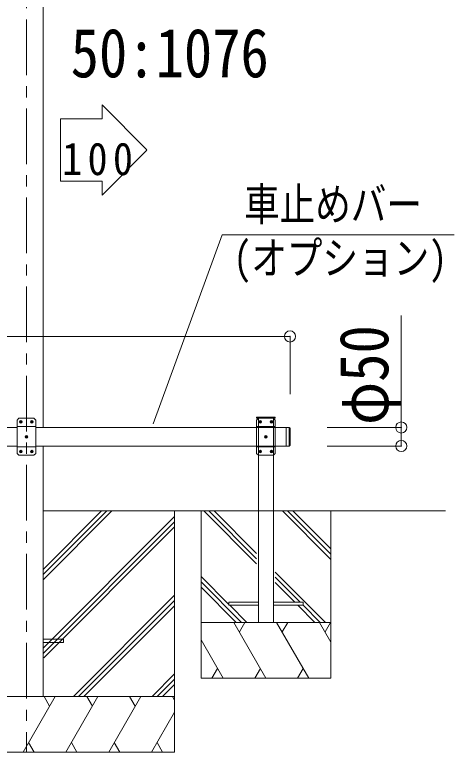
# Model space of a CAD drawing. Units: millimetres, scale not verified. Extents: x -8432 to 28176, y -5820 to 5820.
# Drawn here: x 3777 to 4963, y -3412 to -1425 of the extents above; entities that cross this region are included whole.
import ezdxf
from ezdxf.enums import TextEntityAlignment as Align

# ---------------------------------------------------------------- set-up
doc = ezdxf.new("R2010")
doc.units = ezdxf.units.MM
doc.header["$LTSCALE"] = 30
doc.header["$PDMODE"] = 32
doc.header["$PDSIZE"] = 30
doc.linetypes.add('CHAIN1', pattern=[8, 5, -1, 1, -1])
for name, color, linetype, lineweight in [('0-0_0', 7, 'Continuous', 9), ('0-1_本体', 5, 'CHAIN1', 9), ('0-3_ELV2', 4, 'Continuous', 9), ('0-6_OTH_LINE', 6, 'Continuous', 9), ('0-7_SHAPE', 7, 'Continuous', 9)]:
    doc.layers.add(name, color=color, linetype=linetype, lineweight=lineweight)
doc.styles.add('ＭＳ ゴシック', font='')
doc.styles.get('ＭＳ ゴシック').set_extended_font_data('MS Gothic')

msp = doc.modelspace()

# ---------------------------------------------------------------- linework, layer by layer
at = {"layer": '0-0_0'}
for p, q in [((3853.61, -2762.41), (4938.64, -2762.41)), ((3853.61, -2948.04), (4039.24, -2762.41)), ((3853.61, -2933.89), (4025.1, -2762.41)), ((3853.61, -2919.75), (4010.96, -2762.41)), ((3853.61, -3131.88), (4208.41, -2777.09)), ((4208.41, -2762.41), (4208.41, -3412.41)), ((4279.61, -3212.41), (4279.61, -2762.41)), ((4429.61, -2905.17), (4286.84, -2762.41)), ((4429.61, -2891.03), (4300.98, -2762.41)), ((4429.61, -2876.89), (4315.13, -2762.41)), ((4629.61, -2893.04), (4498.98, -2762.41)), ((4629.61, -2878.9), (4513.12, -2762.41)), ((4629.61, -2864.75), (4527.26, -2762.41)), ((4629.61, -2762.41), (4629.61, -3212.41)), ((3853.61, -3146.02), (4208.41, -2791.23)), ((3855.87, -3157.91), (4208.41, -2805.37)), ((4354.61, -3014.02), (4279.61, -2939.02)), ((4615.13, -3062.41), (4479.61, -2926.89)), ((4388.86, -3062.41), (4279.61, -2953.16)), ((4546.99, -3008.41), (4479.61, -2941.03)), ((4532.85, -3008.41), (4479.61, -2955.17)), ((4374.71, -3062.41), (4279.61, -2967.3)), ((3935.28, -3262.35), (4208.41, -2989.22)), ((3949.42, -3262.35), (4208.41, -3003.36)), ((3963.56, -3262.35), (4208.41, -3017.5)), ((4403, -3062.41), (4357, -3016.41)), ((4586.85, -3062.41), (4540.85, -3016.41)), ((4600.99, -3062.41), (4554.61, -3016.03)), ((4629.61, -3062.41), (4279.61, -3062.41)), ((4454.61, -3212.41), (4368, -3062.41)), ((4383, -3088.39), (4398, -3062.41)), ((4570.08, -3212.41), (4483.47, -3062.41)), ((4498.47, -3088.39), (4513.48, -3062.41)), ((4629.61, -3115.52), (4598.94, -3062.41)), ((4613.94, -3088.39), (4628.95, -3062.41)), ((4339.14, -3212.41), (4279.61, -3109.3)), ((4324.14, -3186.43), (4309.14, -3212.41)), ((4439.61, -3186.43), (4424.61, -3212.41)), ((4555.08, -3186.43), (4540.08, -3212.41)), ((4147.41, -3262.35), (4208.41, -3201.35)), ((4161.55, -3262.35), (4208.41, -3215.49)), ((4629.61, -3212.41), (4279.61, -3212.41)), ((4175.69, -3262.35), (4208.41, -3229.63)), ((4208.41, -3262.41), (3408.41, -3262.41)), ((3799.57, -3412.41), (3886.17, -3262.41)), ((3871.17, -3288.39), (3856.17, -3262.4)), ((3915.04, -3412.41), (4001.64, -3262.41)), ((3986.64, -3288.39), (3971.64, -3262.41)), ((4030.51, -3412.41), (4117.11, -3262.41)), ((4087.11, -3262.41), (4102.11, -3288.39)), ((4202.58, -3262.41), (4208.41, -3272.51)), ((4145.98, -3412.41), (4208.41, -3304.27)), ((3814.56, -3386.43), (3829.56, -3412.41)), ((3930.03, -3386.43), (3945.03, -3412.41)), ((4045.5, -3386.43), (4060.5, -3412.41)), ((4160.97, -3386.43), (4175.97, -3412.41))]:
    msp.add_line(p, q, dxfattribs=at)
msp.add_lwpolyline([(3408.41, -2762.41), (3408.41, -3412.41), (4208.41, -3412.41)], dxfattribs=at)
at = {"layer": '0-1_本体'}
msp.add_line((3808.61, -238), (3808.61, -3412.41), dxfattribs=at)
at = {"layer": '0-3_ELV2'}
for p, q in [((3853.81, -633.41), (3853.81, -2537.41)), ((3783.61, -2517.41), (3783.61, -2607.41)), ((3792.35, -2521.99), (3791.51, -2521.99)), ((3794.87, -2522.83), (3795.71, -2522.83)), ((3822.35, -2521.99), (3821.51, -2521.99)), ((3824.87, -2522.83), (3825.71, -2522.83)), ((3828.61, -2512.41), (3833.61, -2517.41)), ((3833.61, -2607.41), (3833.61, -2517.41)), ((4429.31, -2512.41), (4429.42, -2510.35)), ((4429.31, -2512.41), (4479.91, -2512.41)), ((4434.61, -2512.41), (4429.61, -2517.41)), ((4429.61, -2607.41), (4429.61, -2517.41)), ((4430.41, -2509.41), (4478.8, -2509.41)), ((4434.61, -3062.41), (4434.61, -2512.41)), ((4438.35, -2522.83), (4437.51, -2522.83)), ((4440.87, -2521.99), (4441.71, -2521.99)), ((4468.35, -2522.83), (4467.51, -2522.83)), ((4470.87, -2521.99), (4471.71, -2521.99)), ((4474.61, -3062.41), (4474.61, -2512.41)), ((4479.61, -2517.41), (4479.61, -2607.41)), ((4479.91, -2512.41), (4479.8, -2510.35)), ((3783.61, -2537.41), (3117.61, -2537.41)), ((3833.61, -2535.11), (3783.61, -2535.11)), ((3833.61, -2537.41), (4509.61, -2537.41)), ((4429.61, -2535.11), (4479.61, -2535.11)), ((4517.61, -2537.41), (4509.61, -2537.41)), ((4509.61, -2537.41), (4509.61, -2587.41)), ((4519.61, -2539.41), (4517.61, -2537.41)), ((4517.61, -2537.41), (4517.61, -2587.41)), ((4519.61, -2539.41), (4519.61, -2585.41)), ((3807.35, -2561.99), (3806.51, -2561.99)), ((3809.87, -2562.83), (3810.71, -2562.83)), ((4453.35, -2562.83), (4452.51, -2562.83)), ((4455.87, -2561.99), (4456.71, -2561.99)), ((3117.61, -2587.41), (3783.61, -2587.41)), ((3833.61, -2589.71), (3783.61, -2589.71)), ((3792.35, -2601.99), (3791.51, -2601.99)), ((3794.87, -2602.83), (3795.71, -2602.83)), ((3822.35, -2601.99), (3821.51, -2601.99)), ((3824.87, -2602.83), (3825.71, -2602.83)), ((3833.61, -2587.41), (4509.61, -2587.41)), ((3853.61, -2587.41), (3853.61, -3262.41)), ((4429.61, -2589.71), (4479.61, -2589.71)), ((4438.35, -2602.83), (4437.51, -2602.83)), ((4440.87, -2601.99), (4441.71, -2601.99)), ((4468.35, -2602.83), (4467.51, -2602.83)), ((4470.87, -2601.99), (4471.71, -2601.99)), ((4517.61, -2587.41), (4509.61, -2587.41)), ((4519.61, -2585.41), (4517.61, -2587.41)), ((3788.61, -2612.41), (3783.61, -2607.41)), ((4474.61, -2612.41), (4479.61, -2607.41)), ((4354.61, -3016.41), (4354.61, -3008.41)), ((4354.61, -3008.41), (4434.61, -3008.41)), ((4434.61, -3016.41), (4354.61, -3016.41)), ((4474.61, -3008.41), (4554.61, -3008.41)), ((4554.61, -3016.41), (4474.61, -3016.41)), ((4554.61, -3008.41), (4554.61, -3016.41)), ((3853.61, -3107.91), (3908.41, -3107.91)), ((3853.61, -3116.91), (3908.41, -3116.91)), ((3908.41, -3107.91), (3908.41, -3116.91))]:
    msp.add_line(p, q, dxfattribs=at)
for points in [[(3828.61, -2512.41), (3788.61, -2512.41), (3783.61, -2517.41)], [(3791.51, -2521.99), (3791.51, -2522.83), (3792.35, -2522.83)], [(3794.03, -2521.15), (3794.03, -2520.31), (3793.19, -2520.31), (3793.19, -2521.15)], [(3795.71, -2522.83), (3795.71, -2521.99), (3794.87, -2521.99)], [(3821.51, -2521.99), (3821.51, -2522.83), (3822.35, -2522.83)], [(3824.03, -2521.15), (3824.03, -2520.31), (3823.19, -2520.31), (3823.19, -2521.15)], [(3825.71, -2522.83), (3825.71, -2521.99), (3824.87, -2521.99)], [(4434.61, -2512.41), (4474.61, -2512.41), (4479.61, -2517.41)], [(4437.51, -2522.83), (4437.51, -2521.99), (4438.35, -2521.99)], [(4439.19, -2521.15), (4439.19, -2520.31), (4440.03, -2520.31), (4440.03, -2521.15)], [(4441.71, -2521.99), (4441.71, -2522.83), (4440.87, -2522.83)], [(4467.51, -2522.83), (4467.51, -2521.99), (4468.35, -2521.99)], [(4469.19, -2521.15), (4469.19, -2520.31), (4470.03, -2520.31), (4470.03, -2521.15)], [(4471.71, -2521.99), (4471.71, -2522.83), (4470.87, -2522.83)], [(3793.19, -2523.67), (3793.19, -2524.51), (3794.03, -2524.51), (3794.03, -2523.67)], [(3823.19, -2523.67), (3823.19, -2524.51), (3824.03, -2524.51), (3824.03, -2523.67)], [(4440.03, -2523.67), (4440.03, -2524.51), (4439.19, -2524.51), (4439.19, -2523.67)], [(4470.03, -2523.67), (4470.03, -2524.51), (4469.19, -2524.51), (4469.19, -2523.67)], [(3806.51, -2561.99), (3806.51, -2562.83), (3807.35, -2562.83)], [(3809.03, -2561.15), (3809.03, -2560.31), (3808.19, -2560.31), (3808.19, -2561.15)], [(3810.71, -2562.83), (3810.71, -2561.99), (3809.87, -2561.99)], [(4452.51, -2562.83), (4452.51, -2561.99), (4453.35, -2561.99)], [(4454.19, -2561.15), (4454.19, -2560.31), (4455.03, -2560.31), (4455.03, -2561.15)], [(4456.71, -2561.99), (4456.71, -2562.83), (4455.87, -2562.83)], [(3808.19, -2563.67), (3808.19, -2564.51), (3809.03, -2564.51), (3809.03, -2563.67)], [(4455.03, -2563.67), (4455.03, -2564.51), (4454.19, -2564.51), (4454.19, -2563.67)], [(3791.51, -2601.99), (3791.51, -2602.83), (3792.35, -2602.83)], [(3794.03, -2601.15), (3794.03, -2600.31), (3793.19, -2600.31), (3793.19, -2601.15)], [(3795.71, -2602.83), (3795.71, -2601.99), (3794.87, -2601.99)], [(3821.51, -2601.99), (3821.51, -2602.83), (3822.35, -2602.83)], [(3824.03, -2601.15), (3824.03, -2600.31), (3823.19, -2600.31), (3823.19, -2601.15)], [(3825.71, -2602.83), (3825.71, -2601.99), (3824.87, -2601.99)], [(4437.51, -2602.83), (4437.51, -2601.99), (4438.35, -2601.99)], [(4439.19, -2601.15), (4439.19, -2600.31), (4440.03, -2600.31), (4440.03, -2601.15)], [(4441.71, -2601.99), (4441.71, -2602.83), (4440.87, -2602.83)], [(4467.51, -2602.83), (4467.51, -2601.99), (4468.35, -2601.99)], [(4469.19, -2601.15), (4469.19, -2600.31), (4470.03, -2600.31), (4470.03, -2601.15)], [(4471.71, -2601.99), (4471.71, -2602.83), (4470.87, -2602.83)], [(3788.61, -2612.41), (3828.61, -2612.41), (3833.61, -2607.41)], [(3793.19, -2603.67), (3793.19, -2604.51), (3794.03, -2604.51), (3794.03, -2603.67)], [(3823.19, -2603.67), (3823.19, -2604.51), (3824.03, -2604.51), (3824.03, -2603.67)], [(4474.61, -2612.41), (4434.61, -2612.41), (4429.61, -2607.41)], [(4440.03, -2603.67), (4440.03, -2604.51), (4439.19, -2604.51), (4439.19, -2603.67)], [(4470.03, -2603.67), (4470.03, -2604.51), (4469.19, -2604.51), (4469.19, -2603.67)]]:
    msp.add_lwpolyline(points, dxfattribs=at)
for centre in [(3793.61, -2522.41), (3823.61, -2522.41), (4439.61, -2522.41), (4469.61, -2522.41), (3808.61, -2562.41), (4454.61, -2562.41), (3793.61, -2602.41), (3823.61, -2602.41), (4439.61, -2602.41), (4469.61, -2602.41)]:
    msp.add_circle(centre, 3.5, dxfattribs=at)
for centre, radius, start, end in [((3792.35, -2521.15), 0.84, 270, 0), ((3792.35, -2523.67), 0.84, 0, 90), ((3794.87, -2521.15), 0.84, 180, 270), ((3794.87, -2523.67), 0.84, 90, 180), ((3822.35, -2521.15), 0.84, 270, 0), ((3822.35, -2523.67), 0.84, 0, 90), ((3824.87, -2521.15), 0.84, 180, 270), ((3824.87, -2523.67), 0.84, 90, 180), ((4430.41, -2510.41), 1, 90, 176.99989), ((4438.35, -2521.15), 0.84, 270, 0), ((4438.35, -2523.67), 0.84, 0, 90), ((4440.87, -2521.15), 0.84, 180, 270), ((4440.87, -2523.67), 0.84, 90, 180), ((4468.35, -2521.15), 0.84, 270, 0), ((4468.35, -2523.67), 0.84, 0, 90), ((4470.87, -2521.15), 0.84, 180, 270), ((4470.87, -2523.67), 0.84, 90, 180), ((4478.8, -2510.41), 1, 3.00006, 90), ((3807.35, -2561.15), 0.84, 270, 0), ((3807.35, -2563.67), 0.84, 0, 90), ((3809.87, -2561.15), 0.84, 180, 270), ((3809.87, -2563.67), 0.84, 90, 180), ((4453.35, -2561.15), 0.84, 270, 0), ((4453.35, -2563.67), 0.84, 0, 90), ((4455.87, -2561.15), 0.84, 180, 270), ((4455.87, -2563.67), 0.84, 90, 180), ((3792.35, -2601.15), 0.84, 270, 0), ((3792.35, -2603.67), 0.84, 0, 90), ((3794.87, -2601.15), 0.84, 180, 270), ((3794.87, -2603.67), 0.84, 90, 180), ((3822.35, -2601.15), 0.84, 270, 0), ((3822.35, -2603.67), 0.84, 0, 90), ((3824.87, -2601.15), 0.84, 180, 270), ((3824.87, -2603.67), 0.84, 90, 180), ((4438.35, -2601.15), 0.84, 270, 0), ((4438.35, -2603.67), 0.84, 0, 90), ((4440.87, -2601.15), 0.84, 180, 270), ((4440.87, -2603.67), 0.84, 90, 180), ((4468.35, -2601.15), 0.84, 270, 0), ((4468.35, -2603.67), 0.84, 0, 90), ((4470.87, -2601.15), 0.84, 180, 270), ((4470.87, -2603.67), 0.84, 90, 180)]:
    msp.add_arc(centre, radius, start, end, dxfattribs=at)
at = {"layer": '0-6_OTH_LINE', "color": 7}
for p, q in [((4012.98, -1668.24), (4012.98, -1705.87)), ((4012.98, -1668.24), (4133.21, -1789.45)), ((4012.98, -1911.28), (4133.21, -1790.07)), ((4012.98, -1873.65), (3900.76, -1873.65)), ((4012.98, -1873.65), (4012.98, -1911.28))]:
    msp.add_line(p, q, dxfattribs=at)
at = {"layer": '0-6_OTH_LINE'}
for p, q in [((4819.61, -2537.41), (4819.61, -2235.82)), ((1665.61, -2292.15), (4519.61, -2292.15)), ((4519.61, -2292.15), (4519.61, -2447.66)), ((4819.61, -2537.41), (4619.61, -2537.41)), ((4819.61, -2587.41), (4819.61, -2537.41)), ((4819.61, -2587.41), (4619.61, -2587.41))]:
    msp.add_line(p, q, dxfattribs=at)
at = {"layer": '0-6_OTH_LINE', "color": 7}
msp.add_lwpolyline([(4012.98, -1705.87), (3900.76, -1705.87), (3900.76, -1873.65)], dxfattribs=at)
at = {"layer": '0-6_OTH_LINE'}
for p in [(4519.61, -2292.15), (4819.61, -2537.41), (4819.61, -2587.41)]:
    msp.add_point(p, dxfattribs=at)
at = {"layer": '0-7_SHAPE', "color": 6}
for p, q in [((4150.32, -2527.35), (4336.96, -2018.02)), ((4336.96, -2018.02), (4962.55, -2018.02))]:
    msp.add_line(p, q, dxfattribs=at)

# ---------------------------------------------------------------- texts
at = {"layer": '0-6_OTH_LINE', "color": 7, "style": 'ＭＳ ゴシック', "width": 0.85}
msp.add_text('50:1076', height=132, dxfattribs=at).set_placement((3928.05, -1633.74), align=Align.BOTTOM_LEFT)
msp.add_text('φ50', height=132, rotation=90, dxfattribs=at).set_placement((4824.27, -2530.47), align=Align.BOTTOM_LEFT)
at = {"layer": '0-6_OTH_LINE', "color": 3, "insert": (3905.25, -1858.89), "char_height": 87.98, "attachment_point": 7, "style": 'ＭＳ ゴシック'}
msp.add_mtext('\\T1.27;\\W0.9;100', dxfattribs=at)
at = {"layer": '0-7_SHAPE', "style": 'ＭＳ ゴシック', "width": 0.8}
for s, p in [('車止めバー', (4395.47, -2006.29)), ('(オプション)', (4367.12, -2150.94))]:
    msp.add_text(s, height=87.98, dxfattribs=at).set_placement(p, align=Align.BOTTOM_LEFT)

doc.saveas('drawing.dxf')
